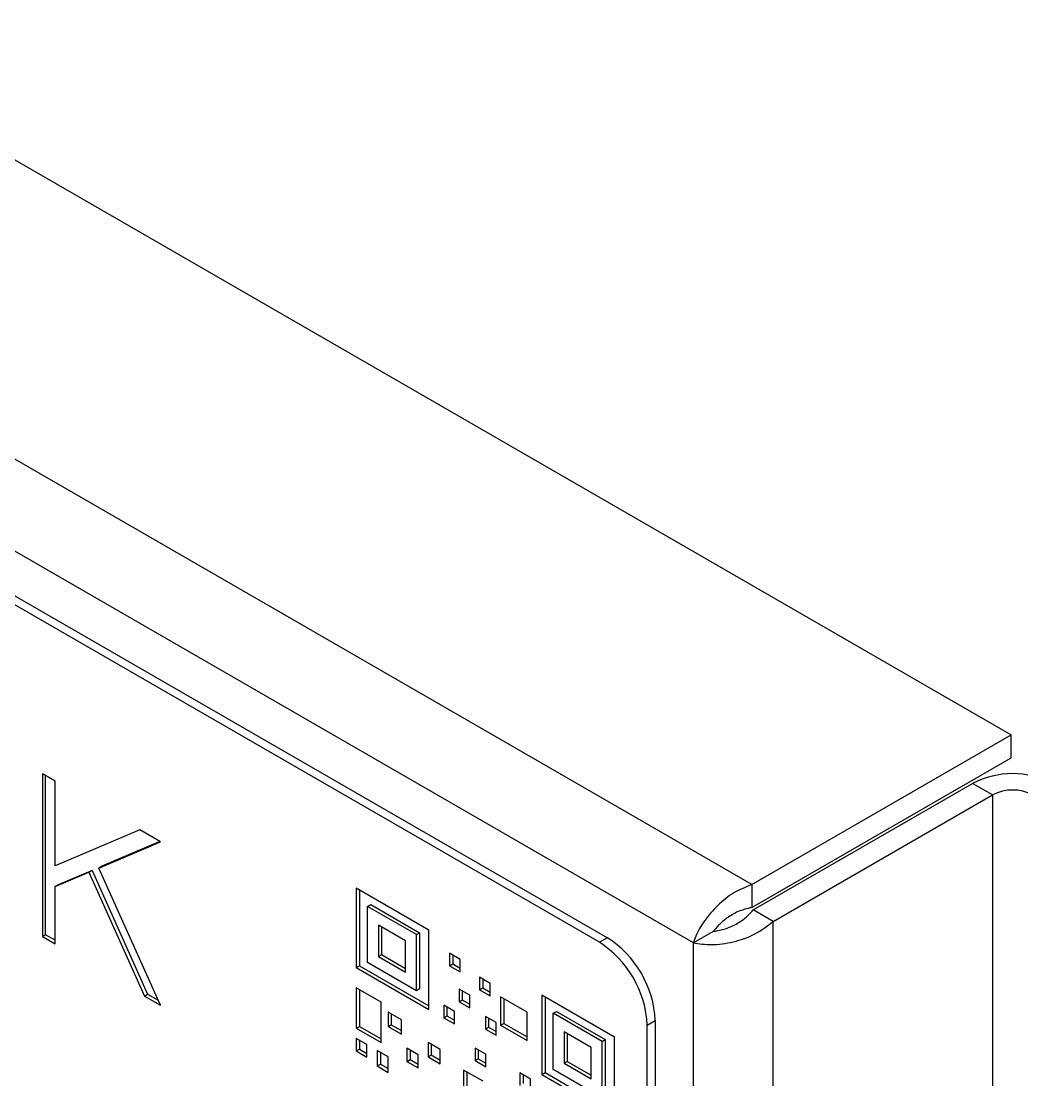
# Model space of a CAD drawing. Extents: x 75 to 2075, y 25 to 1460.
# Drawn here: x 1934.44 to 1978.77, y 1024.01 to 1070.94 of the extents above; entities that cross this region are included whole.
import ezdxf

# ---------------------------------------------------------------- set-up
doc = ezdxf.new("R2010")
doc.units = 0
doc.header["$LTSCALE"] = 5
doc.linetypes.add('SLD-KATı', pattern=[0])
doc.layers.get('0').update_dxf_attribs({"linetype": 'CONTINUOUS'})

msp = doc.modelspace()

# ---------------------------------------------------------------- linework, layer by layer
at = {"color": 7, "linetype": 'SLD-KATı'}
for p, q in [((1511.735, 1308.645), (1978.3, 1039.303)), ((1966.81, 1032.669), (1500.244, 1302.012)), ((1964.22, 1030.082), (1499.298, 1298.476)), ((1893.941, 1068.683), (1960.409, 1030.311)), ((1960.056, 1030.107), (1893.588, 1068.479)), ((1966.81, 1032.669), (1978.3, 1039.303)), ((1978.3, 1038.282), (1978.3, 1039.303)), ((1966.81, 1031.649), (1978.3, 1038.282)), ((1935.939, 1037.255), (1935.374, 1037.582)), ((1935.374, 1037.582), (1935.374, 1030.364)), ((1935.515, 1030.445), (1935.515, 1037.5)), ((1935.939, 1033.497), (1935.939, 1037.255)), ((1966.872, 1031.54), (1976.595, 1037.153)), ((1977.479, 1036.643), (1976.595, 1037.153)), ((1967.756, 1031.03), (1977.479, 1036.643)), ((1977.479, 1036.643), (1977.479, 497.87)), ((1939.687, 1035.092), (1935.939, 1033.497)), ((1940.606, 1034.561), (1939.687, 1035.092)), ((1937.875, 1033.399), (1940.606, 1034.561)), ((1940.585, 1034.573), (1938.016, 1033.48)), ((1938.016, 1033.48), (1937.875, 1033.399)), ((1940.606, 1027.317), (1937.875, 1033.399)), ((1935.939, 1032.575), (1937.435, 1033.211)), ((1937.577, 1033.293), (1936.081, 1032.656)), ((1937.435, 1033.211), (1937.577, 1033.293)), ((1937.435, 1033.211), (1939.899, 1027.725)), ((1937.577, 1033.293), (1940.04, 1027.807)), ((1936.081, 1032.656), (1935.939, 1032.575)), ((1935.939, 1030.037), (1935.939, 1032.575)), ((1952.502, 1030.644), (1949.285, 1032.501)), ((1949.285, 1032.501), (1949.285, 1028.986)), ((1949.427, 1032.42), (1949.427, 1029.068)), ((1966.81, 1032.669), (1966.81, 1031.649)), ((1949.788, 1031.701), (1949.929, 1031.783)), ((1951.949, 1030.454), (1949.788, 1031.701)), ((1949.788, 1029.206), (1949.788, 1031.701)), ((1949.929, 1031.783), (1952.091, 1030.535)), ((1967.756, 1031.03), (1966.872, 1031.54)), ((1967.756, 492.258), (1967.756, 1031.03)), ((1951.47, 1030.177), (1950.268, 1030.871)), ((1950.268, 1030.871), (1950.268, 1029.483)), ((1950.409, 1030.789), (1950.409, 1029.564)), ((1951.949, 1030.454), (1952.091, 1030.535)), ((1952.091, 1030.535), (1952.091, 1028.04)), ((1952.502, 1027.129), (1952.502, 1030.644)), ((1965.104, 1030.592), (1964.22, 1030.082)), ((1935.515, 1030.445), (1935.374, 1030.364)), ((1935.374, 1030.364), (1935.939, 1030.037)), ((1935.939, 1030.201), (1935.515, 1030.445)), ((1951.47, 1028.789), (1951.47, 1030.177)), ((1951.949, 1027.958), (1951.949, 1030.454)), ((1960.409, 1030.311), (1960.056, 1030.107)), ((1964.22, 493.206), (1964.22, 1030.082)), ((1953.891, 1029.348), (1953.418, 1029.621)), ((1953.418, 1029.621), (1953.418, 1029.065)), ((1951.949, 1027.958), (1949.788, 1029.206)), ((1950.268, 1029.483), (1950.409, 1029.564)), ((1950.268, 1029.483), (1951.47, 1028.789)), ((1950.409, 1029.564), (1951.47, 1028.952)), ((1953.418, 1029.065), (1953.559, 1029.147)), ((1953.559, 1029.54), (1953.559, 1029.147)), ((1953.559, 1029.147), (1953.891, 1028.955)), ((1953.891, 1028.792), (1953.891, 1029.348)), ((1949.285, 1028.986), (1949.427, 1029.068)), ((1949.285, 1028.986), (1952.502, 1027.129)), ((1949.427, 1029.068), (1952.502, 1027.292)), ((1953.418, 1029.065), (1953.891, 1028.792)), ((1955.221, 1028.284), (1954.747, 1028.557)), ((1954.747, 1028.557), (1954.747, 1028.001)), ((1954.889, 1028.476), (1954.889, 1028.083)), ((1955.221, 1027.728), (1955.221, 1028.284)), ((1939.899, 1027.725), (1940.04, 1027.807)), ((1939.899, 1027.725), (1940.606, 1027.317)), ((1940.04, 1027.807), (1940.507, 1027.537)), ((1950.385, 1027.449), (1949.283, 1028.086)), ((1949.283, 1028.086), (1949.283, 1026.3)), ((1949.424, 1028.004), (1949.424, 1026.382)), ((1952.091, 1028.04), (1951.949, 1027.958)), ((1954.311, 1027.759), (1953.838, 1028.032)), ((1953.838, 1028.032), (1953.838, 1027.476)), ((1953.979, 1027.951), (1953.979, 1027.558)), ((1954.311, 1027.203), (1954.311, 1027.759)), ((1954.747, 1028.001), (1954.889, 1028.083)), ((1954.747, 1028.001), (1955.221, 1027.728)), ((1954.889, 1028.083), (1955.221, 1027.891)), ((1960.725, 1025.908), (1957.509, 1027.765)), ((1957.509, 1027.765), (1957.509, 1024.25)), ((1950.385, 1025.664), (1950.385, 1027.449)), ((1953.635, 1027.045), (1953.161, 1027.318)), ((1953.161, 1027.318), (1953.161, 1026.762)), ((1953.303, 1027.237), (1953.303, 1026.844)), ((1953.838, 1027.476), (1953.979, 1027.558)), ((1953.838, 1027.476), (1954.311, 1027.203)), ((1953.979, 1027.558), (1954.311, 1027.366)), ((1956.857, 1027.016), (1955.681, 1027.695)), ((1955.681, 1027.695), (1955.681, 1026.43)), ((1955.822, 1027.614), (1955.822, 1026.511)), ((1957.65, 1027.683), (1957.65, 1024.331)), ((1951.282, 1026.667), (1950.694, 1027.006)), ((1950.694, 1027.006), (1950.694, 1026.375)), ((1950.836, 1026.924), (1950.836, 1026.457)), ((1953.161, 1026.762), (1953.303, 1026.844)), ((1953.303, 1026.844), (1953.635, 1026.652)), ((1953.635, 1026.489), (1953.635, 1027.045)), ((1955.477, 1026.547), (1955.004, 1026.82)), ((1955.004, 1026.82), (1955.004, 1026.264)), ((1956.857, 1025.751), (1956.857, 1027.016)), ((1958.011, 1026.965), (1958.153, 1027.047)), ((1958.011, 1024.469), (1958.011, 1026.965)), ((1960.172, 1025.717), (1958.011, 1026.965)), ((1958.153, 1027.047), (1960.314, 1025.799)), ((1949.283, 1026.3), (1949.424, 1026.382)), ((1949.283, 1026.3), (1950.385, 1025.664)), ((1949.424, 1026.382), (1950.385, 1025.827)), ((1950.694, 1026.375), (1950.836, 1026.457)), ((1950.694, 1026.375), (1951.282, 1026.036)), ((1950.836, 1026.457), (1951.282, 1026.199)), ((1951.282, 1026.036), (1951.282, 1026.667)), ((1953.161, 1026.762), (1953.635, 1026.489)), ((1955.004, 1026.264), (1955.145, 1026.346)), ((1955.145, 1026.739), (1955.145, 1026.346)), ((1955.145, 1026.346), (1955.477, 1026.154)), ((1955.477, 1025.991), (1955.477, 1026.547)), ((1955.681, 1026.43), (1955.822, 1026.511)), ((1955.681, 1026.43), (1956.857, 1025.751)), ((1955.822, 1026.511), (1956.857, 1025.914)), ((1962.177, 1026.433), (1962.53, 1026.637)), ((1962.177, 966.009), (1962.177, 1026.433)), ((1962.53, 1026.637), (1962.53, 966.213)), ((1949.756, 1025.577), (1949.283, 1025.851)), ((1949.283, 1025.851), (1949.283, 1025.295)), ((1955.004, 1026.264), (1955.477, 1025.991)), ((1959.693, 1025.44), (1958.491, 1026.134)), ((1958.491, 1026.134), (1958.491, 1024.746)), ((1958.632, 1026.053), (1958.632, 1024.828)), ((1960.725, 1022.393), (1960.725, 1025.908)), ((1949.283, 1025.295), (1949.424, 1025.376)), ((1949.424, 1025.769), (1949.424, 1025.376)), ((1949.424, 1025.376), (1949.756, 1025.185)), ((1949.756, 1025.021), (1949.756, 1025.577)), ((1952.021, 1025.126), (1951.528, 1025.41)), ((1951.528, 1025.41), (1951.528, 1024.831)), ((1953.006, 1025.356), (1952.466, 1025.668)), ((1952.466, 1025.668), (1952.466, 1025.037)), ((1952.607, 1025.586), (1952.607, 1025.119)), ((1955.022, 1025.146), (1954.548, 1025.419)), ((1954.548, 1025.419), (1954.548, 1024.863)), ((1959.693, 1024.052), (1959.693, 1025.44)), ((1960.172, 1025.717), (1960.314, 1025.799)), ((1960.172, 1023.221), (1960.172, 1025.717)), ((1960.314, 1025.799), (1960.314, 1023.303)), ((1949.283, 1025.295), (1949.756, 1025.021)), ((1950.704, 1025.024), (1950.216, 1025.306)), ((1950.216, 1025.306), (1950.216, 1024.626)), ((1950.357, 1025.225), (1950.357, 1024.708)), ((1950.704, 1024.344), (1950.704, 1025.024)), ((1951.528, 1024.831), (1951.669, 1024.913)), ((1951.669, 1025.329), (1951.669, 1024.913)), ((1951.669, 1024.913), (1952.021, 1024.71)), ((1952.021, 1024.547), (1952.021, 1025.126)), ((1952.466, 1025.037), (1952.607, 1025.119)), ((1952.466, 1025.037), (1953.006, 1024.725)), ((1952.607, 1025.119), (1953.006, 1024.888)), ((1953.006, 1024.725), (1953.006, 1025.356)), ((1954.548, 1024.863), (1954.69, 1024.945)), ((1954.69, 1025.337), (1954.69, 1024.945)), ((1954.69, 1024.945), (1955.022, 1024.753)), ((1955.022, 1024.59), (1955.022, 1025.146)), ((1950.216, 1024.626), (1950.357, 1024.708)), ((1950.216, 1024.626), (1950.704, 1024.344)), ((1950.357, 1024.708), (1950.704, 1024.507)), ((1951.528, 1024.831), (1952.021, 1024.547)), ((1954.901, 1023.947), (1954.042, 1024.442)), ((1954.042, 1024.442), (1954.042, 1023.337)), ((1954.548, 1024.863), (1955.022, 1024.59)), ((1960.172, 1023.221), (1958.011, 1024.469)), ((1958.491, 1024.746), (1958.632, 1024.828)), ((1958.491, 1024.746), (1959.693, 1024.052)), ((1958.632, 1024.828), (1959.693, 1024.216)), ((1954.184, 1024.36), (1954.184, 1023.418)), ((1957.008, 1024.046), (1956.535, 1024.319)), ((1956.535, 1024.319), (1956.535, 1023.763)), ((1956.676, 1024.238), (1956.676, 1023.845)), ((1957.008, 1023.49), (1957.008, 1024.046)), ((1957.509, 1024.25), (1957.65, 1024.331)), ((1957.509, 1024.25), (1960.725, 1022.393)), ((1957.65, 1024.331), (1960.725, 1022.556))]:
    msp.add_line(p, q, dxfattribs=at)
for centre, radius, start, end in [((1978.363, 1033.741), 3.843, 62.6097, 117.3903), ((1978.363, 1034.937), 1.921, 62.6097, 117.3903), ((1957.571, 1026.224), 4.61, 2.6055, 57.3945), ((1957.925, 1026.428), 4.61, 2.6055, 57.3945)]:
    msp.add_arc(centre, radius, start, end, dxfattribs=at)
for points, knots in [([(1966.81, 1032.669), (1966.541, 1032.56), (1966.004, 1032.343), (1965.273, 1031.752), (1964.689, 1031.069), (1964.358, 1030.485), (1964.254, 1030.179), (1964.22, 1030.082)], [0, 0, 0, 0, 0.2239175, 0.4478681, 0.6718189, 0.8957695, 1, 1, 1, 1]), ([(1966.81, 1031.649), (1966.603, 1031.599), (1966.211, 1031.504), (1965.704, 1031.195), (1965.325, 1030.87), (1965.175, 1030.681), (1965.104, 1030.592)], [0, 0, 0, 0, 0.2803076, 0.5302368, 0.7800918, 1, 1, 1, 1])]:
    msp.add_open_spline(points, degree=3, knots=knots, dxfattribs=at)
for points in [[(1965.104, 1030.592), (1965.233, 1030.612), (1965.492, 1030.651), (1965.988, 1030.838), (1966.485, 1031.126), (1966.743, 1031.402), (1966.872, 1031.54)], [(1964.22, 1030.082), (1964.479, 1030.042), (1964.995, 1029.964), (1965.988, 1030.099), (1966.981, 1030.438), (1967.498, 1030.833), (1967.756, 1031.03)]]:
    msp.add_open_spline(points, degree=3, dxfattribs=at)

doc.saveas('drawing.dxf')
